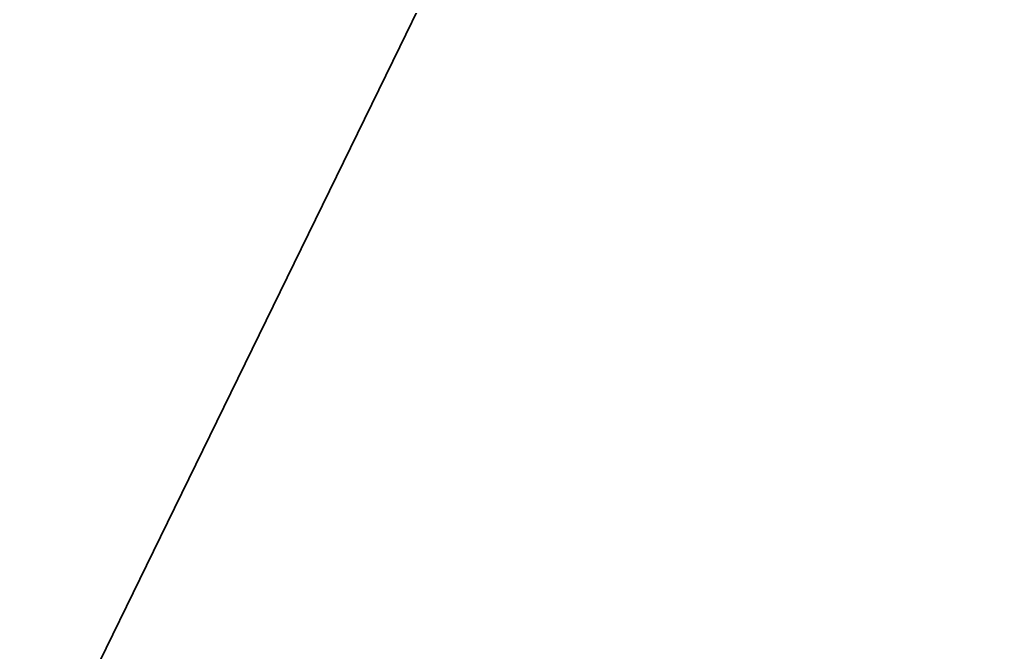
# Model space of a CAD drawing. Header units: millimetres. Extents: x 0 to 3661, y -1188 to 730.
# Drawn here: x 1982.829823 to 1982.834577, y 671.901077 to 671.904111 of the extents above; entities that cross this region are included whole.
import ezdxf

# ---------------------------------------------------------------- set-up
doc = ezdxf.new("R2010")
doc.units = ezdxf.units.MM
doc.layers.add('Blocks', color=7, linetype='Continuous')
doc.layers.add('Blocks$Inner', color=7, linetype='Continuous', lineweight=25, true_color=0x007f00)
doc.layers.add('Blocks$Outline', color=7, linetype='Continuous', lineweight=35, true_color=0xff3f3f)

# ---------------------------------------------------------------- blocks, each defined once
blk = doc.blocks.new('AA10 Dining Table Front')
at = {"layer": 'Blocks$Inner'}
blk.add_open_spline([(1982.8298233, 671.9002492), (1982.8816673, 672.0064479), (1982.9936506, 672.2207867), (1983.2419309, 672.6447639), (1983.736888, 673.3692202), (1984.2407926, 673.9325018), (1984.6078469, 674.2772177)], degree=3, knots=[27.551256, 27.551256, 27.551256, 27.551256, 27.905773, 28.276549, 29.024757, 30.53538, 30.53538, 30.53538, 30.53538], dxfattribs=at)
at = {"layer": 'Blocks$Outline'}
blk.add_open_spline([(1984.6078469, 674.2772177), (1984.2407926, 673.9325018), (1983.736888, 673.3692202), (1983.2419309, 672.6447639), (1982.9936506, 672.2207867), (1982.8816673, 672.0064479), (1982.8298233, 671.9002492)], degree=3, knots=[-30.53538, -30.53538, -30.53538, -30.53538, -29.024757, -28.276549, -27.905773, -27.551256, -27.551256, -27.551256, -27.551256], dxfattribs=at)

msp = doc.modelspace()

# ---------------------------------------------------------------- block references
at = {"layer": 'Blocks'}
msp.add_blockref('AA10 Dining Table Front', (0, 0), dxfattribs=at)

doc.saveas('drawing.dxf')
